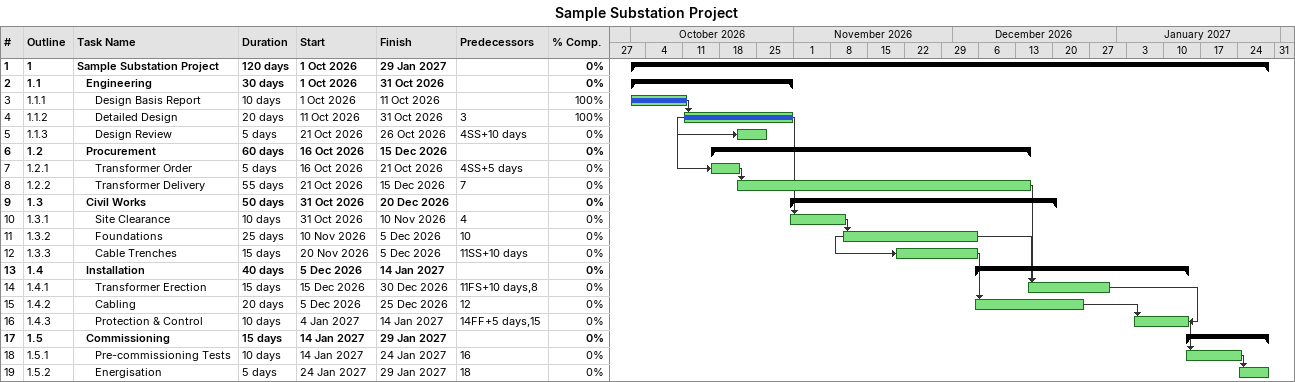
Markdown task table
Sample Substation Project

| ID | WBS | Task | Duration | Start | Finish | Predecessors | % complete |
|---|---|---|---|---|---|---|---|
| 1 | 1 | **Sample Substation Project** | 120d | 2026-10-01 | 2027-01-29 |  | 0 |
| 2 | 1.1 | **Engineering** | 30d | 2026-10-01 | 2026-10-31 |  | 0 |
| 3 | 1.1.1 | Design Basis Report | 10d | 2026-10-01 | 2026-10-11 |  | 100 |
| 4 | 1.1.2 | Detailed Design | 20d | 2026-10-11 | 2026-10-31 | 3 | 100 |
| 5 | 1.1.3 | Design Review | 5d | 2026-10-21 | 2026-10-26 | 4SS+10d | 0 |
| 6 | 1.2 | **Procurement** | 60d | 2026-10-16 | 2026-12-15 |  | 0 |
| 7 | 1.2.1 | Transformer Order | 5d | 2026-10-16 | 2026-10-21 | 4SS+5d | 0 |
| 8 | 1.2.2 | Transformer Delivery | 55d | 2026-10-21 | 2026-12-15 | 7 | 0 |
| 9 | 1.3 | **Civil Works** | 50d | 2026-10-31 | 2026-12-20 |  | 0 |
| 10 | 1.3.1 | Site Clearance | 10d | 2026-10-31 | 2026-11-10 | 4 | 0 |
| 11 | 1.3.2 | Foundations | 25d | 2026-11-10 | 2026-12-05 | 10 | 0 |
| 12 | 1.3.3 | Cable Trenches | 15d | 2026-11-20 | 2026-12-05 | 11SS+10d | 0 |
| 13 | 1.4 | **Installation** | 40d | 2026-12-05 | 2027-01-14 |  | 0 |
| 14 | 1.4.1 | Transformer Erection | 15d | 2026-12-15 | 2026-12-30 | 11FS+10d, 8 | 0 |
| 15 | 1.4.2 | Cabling | 20d | 2026-12-05 | 2026-12-25 | 12 | 0 |
| 16 | 1.4.3 | Protection & Control | 10d | 2027-01-04 | 2027-01-14 | 14FF+5d, 15 | 0 |
| 17 | 1.5 | **Commissioning** | 15d | 2027-01-14 | 2027-01-29 |  | 0 |
| 18 | 1.5.1 | Pre-commissioning Tests | 10d | 2027-01-14 | 2027-01-24 | 16 | 0 |
| 19 | 1.5.2 | Energisation | 5d | 2027-01-24 | 2027-01-29 | 18 | 0 |
